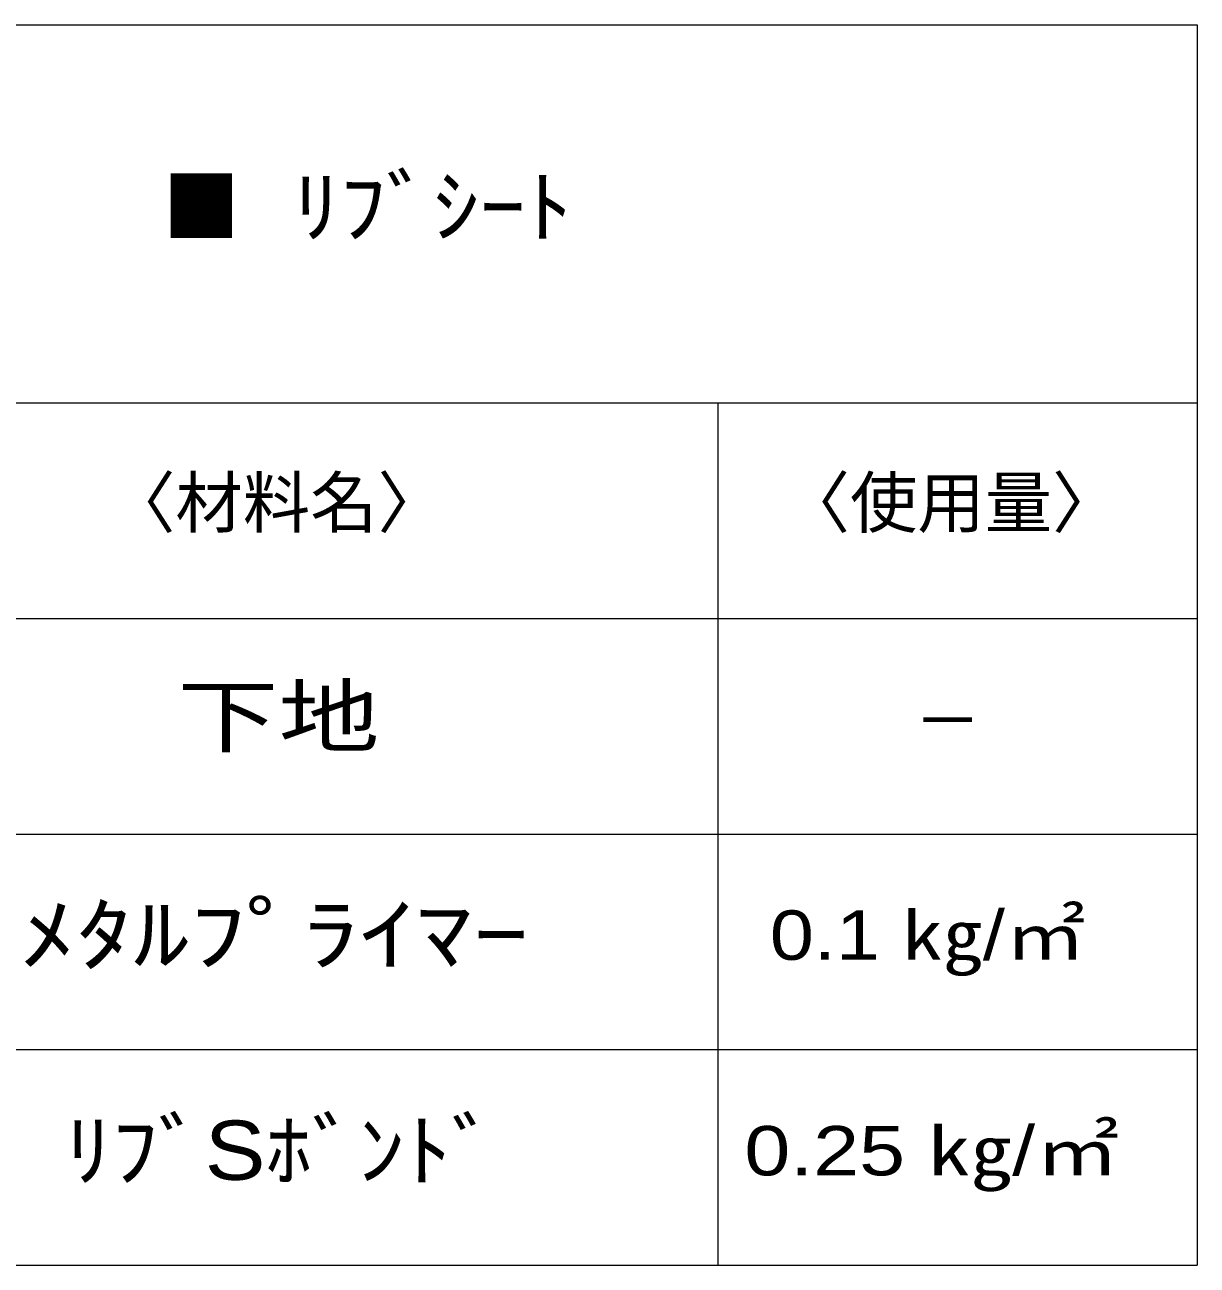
# Model space of a CAD drawing. Units: millimetres, scale not verified. Extents: x -109 to 113, y -77 to 67.
# Drawn here: x -2.4 to 41.11, y -77.07 to -31.04 of the extents above; entities that cross this region are included whole.
import ezdxf
from ezdxf.enums import TextEntityAlignment as Align

# ---------------------------------------------------------------- set-up
doc = ezdxf.new("R2010")
doc.units = ezdxf.units.MM
doc.header["$LTSCALE"] = 0.1
doc.layers.add('0-3_Z_O-文字', color=134, linetype='Continuous', lineweight=18)
doc.styles.add('HGPｺﾞｼｯｸM', font='')
doc.styles.get('HGPｺﾞｼｯｸM').set_extended_font_data('HGPｺﾞｼｯｸM')

msp = doc.modelspace()

# ---------------------------------------------------------------- linework, layer by layer
at = {"layer": '0-3_Z_O-文字'}
for p, q in [((-18.8907, -31.0397), (41.1093, -31.0397)), ((41.1093, -31.0397), (41.1093, -77.0662)), ((-18.8907, -45.0662), (41.1093, -45.0662)), ((-18.8907, -53.0662), (41.1093, -53.0662)), ((-18.8907, -61.0662), (41.1093, -61.0662)), ((-18.8907, -69.0662), (41.1093, -69.0662)), ((-18.8907, -77.0662), (41.1093, -77.0662))]:
    msp.add_line(p, q, dxfattribs=at)
at = {"layer": '0-3_Z_O-文字', "color": 1}
msp.add_line((23.3228, -45.0662), (23.3228, -77.0662), dxfattribs=at)

# ---------------------------------------------------------------- texts
at = {"layer": '0-3_Z_O-文字', "style": 'HGPｺﾞｼｯｸM'}
for s, height, width, p in [(' ﾘﾌﾞｼｰﾄ', 2.199, 1.15, (6.6245, -39.5453)), ('下地', 2.199, 1.25, (3.267, -58.4596)), ('ﾒﾀﾙﾌﾟﾗｲﾏｰ', 2.199, 1.4, (-2.5884, -66.5509)), ('0.1 ㎏/㎡', 1.833, 1.2, (25.2491, -66.2844)), ('ﾘﾌﾞSﾎﾞﾝﾄﾞ', 2.199, 1.15, (-0.898, -74.5585)), ('0.25 ㎏/㎡', 1.833, 1.25, (24.3036, -74.2844))]:
    msp.add_text(s, height=height, dxfattribs=dict(at, width=width)).set_placement(p, align=Align.BOTTOM_LEFT)
at = {"layer": '0-3_Z_O-文字', "color": 3, "style": 'HGPｺﾞｼｯｸM', "width": 0.95}
msp.add_text('■', height=2.199, dxfattribs=at).set_placement((2.7261, -39.5453), align=Align.BOTTOM_LEFT)
at = {"layer": '0-3_Z_O-文字', "style": 'HGPｺﾞｼｯｸM'}
for s, p in [('〈材料名〉', (0.6895, -50.2337)), ('〈使用量〉', (25.725, -50.2337)), ('－', (30.5981, -58.3162))]:
    msp.add_text(s, height=1.833, dxfattribs=at).set_placement(p, align=Align.BOTTOM_LEFT)

doc.saveas('drawing.dxf')
